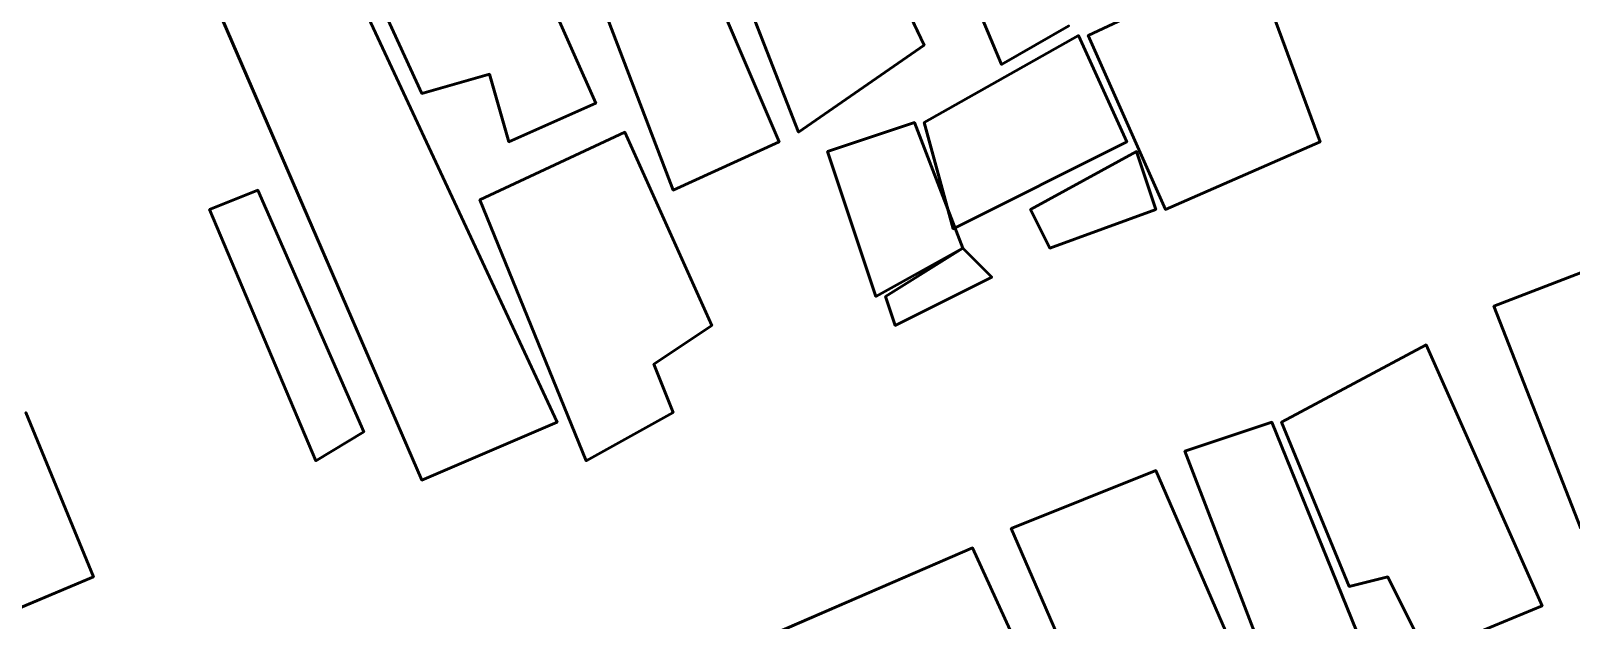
# Model space of a CAD drawing. Header units: metres. Extents: x -246 to 254, y -250 to 250.
# Drawn here: x 17.8 to 97.5, y -146.2 to -115.8 of the extents above; entities that cross this region are included whole.
import ezdxf

# ---------------------------------------------------------------- set-up
doc = ezdxf.new("R2010")
doc.units = ezdxf.units.M
doc.header["$LTSCALE"] = 5.08
doc.layers.add('一般', color=7, linetype='Continuous', lineweight=5)

# ---------------------------------------------------------------- blocks, each defined once
blk = doc.blocks.new('市街地地図 (3D)')
at = {"layer": '一般', "color": 31, "linetype": 'Continuous', "lineweight": 50}
for points, invisible_edges in [([(10.5, -61.5, 3.9), (15, -82.5, 3.9), (3, -65, 3.9), (10.5, -61.5, 3.9)], 11), ([(10.5, -61.5), (15, -82.5), (3, -65), (10.5, -61.5)], 11), ([(10.5, -61.5, 3.9), (20.5, -84, 3.9), (15, -82.5, 3.9), (10.5, -61.5, 3.9)], 14), ([(10.5, -61.5), (20.5, -84), (15, -82.5), (10.5, -61.5)], 14), ([(15, -82.5, 3.9), (11.5, -83.5, 3.9), (3, -65, 3.9), (15, -82.5, 3.9)], 12), ([(15, -82.5), (11.5, -83.5), (3, -65), (15, -82.5)], 12), ([(-1.5, -73.5, 6), (11.5, -103.5, 6), (18.5, -100.5, 6), (4.5, -70.5, 6)], 8), ([(-1.5, -73.5), (11.5, -103.5), (18.5, -100.5), (4.5, -70.5)], 8), ([(26.5, -74, 4.2), (31, -85.5, 4.2), (37.5, -81, 4.2), (33, -71.5, 4.2)], 8), ([(26.5, -74), (31, -85.5), (37.5, -81), (33, -71.5)], 8), ([(20.5, -78, 6), (24.5, -88.5, 6), (30, -86, 6), (25.5, -75.5, 6)], 8), ([(20.5, -78), (24.5, -88.5), (30, -86), (25.5, -75.5)], 8), ([(45, -80, 5.4), (41.5, -82, 5.4), (39, -76, 5.4), (45, -80, 5.4)], 12), ([(45, -80), (41.5, -82), (39, -76), (45, -80)], 12), ([(46, -80.5, 6), (50, -89.5, 6), (58, -86, 6), (54.5, -76.5, 6)], 8), ([(46, -80.5), (50, -89.5), (58, -86), (54.5, -76.5)], 8), ([(37.5, -85, 4.5), (39, -90.5, 4.5), (48, -86, 4.5), (45.5, -80.5, 4.5)], 8), ([(37.5, -85), (39, -90.5), (48, -86), (45.5, -80.5)], 8), ([(20.5, -84, 3.9), (16, -86, 3.9), (15, -82.5, 3.9), (20.5, -84, 3.9)], 12), ([(20.5, -84), (16, -86), (15, -82.5), (20.5, -84)], 12), ([(32.5, -86.5, 4.5), (35, -94, 4.5), (39.5, -91.5, 4.5), (37, -85, 4.5)], 8), ([(32.5, -86.5), (35, -94), (39.5, -91.5), (37, -85)], 8), ([(14.5, -89, 6), (22, -85.5, 6), (23.5, -97.5, 6), (14.5, -89, 6)], 14), ([(14.5, -89), (22, -85.5), (23.5, -97.5), (14.5, -89)], 14), ([(22, -85.5, 6), (26.5, -95.5, 6), (23.5, -97.5, 6), (22, -85.5, 6)], 12), ([(22, -85.5), (26.5, -95.5), (23.5, -97.5), (22, -85.5)], 12), ([(43, -89.5, 1.5), (44, -91.5, 1.5), (49.5, -89.5, 1.5), (48.5, -86.5, 1.5)], 8), ([(43, -89.5), (44, -91.5), (49.5, -89.5), (48.5, -86.5)], 8), ([(0.5, -89.5, 6), (6, -102.5, 6), (8.5, -101, 6), (3, -88.5, 6)], 8), ([(0.5, -89.5), (6, -102.5), (8.5, -101), (3, -88.5)], 8), ([(23.5, -97.5, 6), (20, -102.5, 6), (14.5, -89, 6), (23.5, -97.5, 6)], 13), ([(23.5, -97.5), (20, -102.5), (14.5, -89), (23.5, -97.5)], 13), ([(35.5, -94, 1.5), (36, -95.5, 1.5), (41, -93, 1.5), (39.5, -91.5, 1.5)], 8), ([(35.5, -94), (36, -95.5), (41, -93), (39.5, -91.5)], 8), ([(67, -94.5, 5.4), (71.5, -106, 5.4), (78.5, -103.5, 5.4), (73.5, -92, 5.4)], 8), ([(67, -94.5), (71.5, -106), (78.5, -103.5), (73.5, -92)], 8), ([(63.5, -96.5, 5.1), (61.5, -108.5, 5.1), (56, -100.5, 5.1), (63.5, -96.5, 5.1)], 11), ([(63.5, -96.5), (61.5, -108.5), (56, -100.5), (63.5, -96.5)], 11), ([(63.5, -96.5, 5.1), (69.5, -110, 5.1), (61.5, -108.5, 5.1), (63.5, -96.5, 5.1)], 14), ([(63.5, -96.5), (69.5, -110), (61.5, -108.5), (63.5, -96.5)], 14), ([(23.5, -97.5, 6), (24.5, -100, 6), (20, -102.5, 6), (23.5, -97.5, 6)], 12), ([(23.5, -97.5), (24.5, -100), (20, -102.5), (23.5, -97.5)], 12), ([(-18.5, -104.5, 4.8), (-15, -112.5, 4.8), (-5.5, -108.5, 4.8), (-9, -100, 4.8)], 8), ([(-18.5, -104.5), (-15, -112.5), (-5.5, -108.5), (-9, -100)], 8), ([(51, -102, 5.4), (58.5, -121.5, 5.4), (63, -119, 5.4), (55.5, -100.5, 5.4)], 8), ([(51, -102), (58.5, -121.5), (63, -119), (55.5, -100.5)], 8), ([(61.5, -108.5, 5.1), (59.5, -109, 5.1), (56, -100.5, 5.1), (61.5, -108.5, 5.1)], 12), ([(61.5, -108.5), (59.5, -109), (56, -100.5), (61.5, -108.5)], 12), ([(42, -106, 3.9), (57, -140.5, 3.9), (64.5, -137.5, 3.9), (49.5, -103, 3.9)], 8), ([(42, -106), (57, -140.5), (64.5, -137.5), (49.5, -103)], 8), ([(25, -113.5, 9), (40, -107, 9), (38, -122.5, 9), (25, -113.5, 9)], 14), ([(25, -113.5), (40, -107), (38, -122.5), (25, -113.5)], 14), ([(40, -107, 9), (45.5, -119, 9), (38, -122.5, 9), (40, -107, 9)], 12), ([(40, -107), (45.5, -119), (38, -122.5), (40, -107)], 12), ([(69.5, -110, 5.1), (63.5, -112.5, 5.1), (61.5, -108.5, 5.1), (69.5, -110, 5.1)], 12), ([(69.5, -110), (63.5, -112.5), (61.5, -108.5), (69.5, -110)], 12)]:
    blk.add_3dface(points, dxfattribs=dict(at, invisible_edges=invisible_edges))
for points in [[(20.5, -84), (20.5, -84, 3.9), (10.5, -61.5, 3.9), (10.5, -61.5)], [(3, -65), (3, -65, 3.9), (11.5, -83.5, 3.9), (11.5, -83.5)], [(18.5, -100.5), (18.5, -100.5, 6), (4.5, -70.5, 6), (4.5, -70.5)], [(37.5, -81), (37.5, -81, 4.2), (33, -71.5, 4.2), (33, -71.5)], [(-1.5, -73.5), (-1.5, -73.5, 6), (11.5, -103.5, 6), (11.5, -103.5)], [(26.5, -74), (26.5, -74, 4.2), (31, -85.5, 4.2), (31, -85.5)], [(30, -86), (30, -86, 6), (25.5, -75.5, 6), (25.5, -75.5)], [(39, -76), (39, -76, 5.4), (41.5, -82, 5.4), (41.5, -82)], [(54.5, -76.5), (54.5, -76.5, 6), (46, -80.5, 6), (46, -80.5)], [(58, -86), (58, -86, 6), (54.5, -76.5, 6), (54.5, -76.5)], [(20.5, -78), (20.5, -78, 6), (24.5, -88.5, 6), (24.5, -88.5)], [(45.5, -80.5), (45.5, -80.5, 4.5), (37.5, -85, 4.5), (37.5, -85)], [(41.5, -82), (41.5, -82, 5.4), (45, -80, 5.4), (45, -80)], [(48, -86), (48, -86, 4.5), (45.5, -80.5, 4.5), (45.5, -80.5)], [(46, -80.5), (46, -80.5, 6), (50, -89.5, 6), (50, -89.5)], [(31, -85.5), (31, -85.5, 4.2), (37.5, -81, 4.2), (37.5, -81)], [(11.5, -83.5), (11.5, -83.5, 3.9), (15, -82.5, 3.9), (15, -82.5)], [(15, -82.5), (15, -82.5, 3.9), (16, -86, 3.9), (16, -86)], [(16, -86), (16, -86, 3.9), (20.5, -84, 3.9), (20.5, -84)], [(37, -85), (37, -85, 4.5), (32.5, -86.5, 4.5), (32.5, -86.5)], [(39.5, -91.5), (39.5, -91.5, 4.5), (37, -85, 4.5), (37, -85)], [(37.5, -85), (37.5, -85, 4.5), (39, -90.5, 4.5), (39, -90.5)], [(22, -85.5), (22, -85.5, 6), (14.5, -89, 6), (14.5, -89)], [(26.5, -95.5), (26.5, -95.5, 6), (22, -85.5, 6), (22, -85.5)], [(24.5, -88.5), (24.5, -88.5, 6), (30, -86, 6), (30, -86)], [(39, -90.5), (39, -90.5, 4.5), (48, -86, 4.5), (48, -86)], [(50, -89.5), (50, -89.5, 6), (58, -86, 6), (58, -86)], [(32.5, -86.5), (32.5, -86.5, 4.5), (35, -94, 4.5), (35, -94)], [(48.5, -86.5), (48.5, -86.5, 1.5), (43, -89.5, 1.5), (43, -89.5)], [(49.5, -89.5), (49.5, -89.5, 1.5), (48.5, -86.5, 1.5), (48.5, -86.5)], [(3, -88.5), (3, -88.5, 6), (0.5, -89.5, 6), (0.5, -89.5)], [(8.5, -101), (8.5, -101, 6), (3, -88.5, 6), (3, -88.5)], [(14.5, -89), (14.5, -89, 6), (20, -102.5, 6), (20, -102.5)], [(0.5, -89.5), (0.5, -89.5, 6), (6, -102.5, 6), (6, -102.5)], [(43, -89.5), (43, -89.5, 1.5), (44, -91.5, 1.5), (44, -91.5)], [(44, -91.5), (44, -91.5, 1.5), (49.5, -89.5, 1.5), (49.5, -89.5)], [(35, -94), (35, -94, 4.5), (39.5, -91.5, 4.5), (39.5, -91.5)], [(39.5, -91.5), (39.5, -91.5, 1.5), (35.5, -94, 1.5), (35.5, -94)], [(41, -93), (41, -93, 1.5), (39.5, -91.5, 1.5), (39.5, -91.5)], [(73.5, -92), (73.5, -92, 5.4), (67, -94.5, 5.4), (67, -94.5)], [(36, -95.5), (36, -95.5, 1.5), (41, -93, 1.5), (41, -93)], [(35.5, -94), (35.5, -94, 1.5), (36, -95.5, 1.5), (36, -95.5)], [(67, -94.5), (67, -94.5, 5.4), (71.5, -106, 5.4), (71.5, -106)], [(23.5, -97.5), (23.5, -97.5, 6), (26.5, -95.5, 6), (26.5, -95.5)], [(63.5, -96.5), (63.5, -96.5, 5.1), (56, -100.5, 5.1), (56, -100.5)], [(69.5, -110), (69.5, -110, 5.1), (63.5, -96.5, 5.1), (63.5, -96.5)], [(24.5, -100), (24.5, -100, 6), (23.5, -97.5, 6), (23.5, -97.5)], [(-5.5, -108.5), (-5.5, -108.5, 4.8), (-9, -100, 4.8), (-9, -100)], [(20, -102.5), (20, -102.5, 6), (24.5, -100, 6), (24.5, -100)], [(6, -102.5), (6, -102.5, 6), (8.5, -101, 6), (8.5, -101)], [(11.5, -103.5), (11.5, -103.5, 6), (18.5, -100.5, 6), (18.5, -100.5)], [(55.5, -100.5), (55.5, -100.5, 5.4), (51, -102, 5.4), (51, -102)], [(63, -119), (63, -119, 5.4), (55.5, -100.5, 5.4), (55.5, -100.5)], [(56, -100.5), (56, -100.5, 5.1), (59.5, -109, 5.1), (59.5, -109)], [(51, -102), (51, -102, 5.4), (58.5, -121.5, 5.4), (58.5, -121.5)], [(49.5, -103), (49.5, -103, 3.9), (42, -106, 3.9), (42, -106)], [(64.5, -137.5), (64.5, -137.5, 3.9), (49.5, -103, 3.9), (49.5, -103)], [(42, -106), (42, -106, 3.9), (57, -140.5, 3.9), (57, -140.5)], [(40, -107), (40, -107, 9), (25, -113.5, 9), (25, -113.5)], [(45.5, -119), (45.5, -119, 9), (40, -107, 9), (40, -107)], [(-15, -112.5), (-15, -112.5, 4.8), (-5.5, -108.5, 4.8), (-5.5, -108.5)], [(59.5, -109), (59.5, -109, 5.1), (61.5, -108.5, 5.1), (61.5, -108.5)], [(61.5, -108.5), (61.5, -108.5, 5.1), (63.5, -112.5, 5.1), (63.5, -112.5)], [(63.5, -112.5), (63.5, -112.5, 5.1), (69.5, -110, 5.1), (69.5, -110)]]:
    blk.add_3dface(points, dxfattribs=at)
blk = doc.blocks.new('アーケイド (3D)')
at = {"layer": '一般', "color": 1}
blk.add_blockref('市街地地図 (3D)', (0, 0), dxfattribs=at)
blk = doc.blocks.new('敷地 (3D)')
at = {"layer": '一般', "color": 19, "linetype": 'Continuous', "lineweight": 50}
for points in [[(-272.5, 285.5, 0.1), (227.5, 285.5, 0.1), (227.5, -214.5, 0.1), (-272.5, -214.5, 0.1)], [(-272.5, 285.5), (227.5, 285.5), (227.5, -214.5), (-272.5, -214.5)]]:
    blk.add_3dface(points, dxfattribs=at)
blk = doc.blocks.new('高層建築・集合住宅 (3D)')
at = {"layer": '一般', "color": 7}
for name, p in [('敷地 (3D)', (0, 0)), ('アーケイド (3D)', (0, 0, 2.4)), ('市街地地図 (3D)', (0, 0))]:
    blk.add_blockref(name, p, dxfattribs=at)
at = {"layer": '一般', "color": 1}
for name, p in [('アーケイド (3D)', (0, 0, 2.4)), ('市街地地図 (3D)', (0, 0)), ('アーケイド (3D)', (0, 0, 2.4)), ('市街地地図 (3D)', (0, 0))]:
    blk.add_blockref(name, p, dxfattribs=at)
at = {"layer": '一般', "color": 31}
for name, p in [('アーケイド (3D)', (0, 0, 2.4)), ('市街地地図 (3D)', (0, 0))]:
    blk.add_blockref(name, p, dxfattribs=at)

msp = doc.modelspace()

# ---------------------------------------------------------------- block references
at = {"layer": '一般', "color": 7}
for name, p in [('高層建築・集合住宅 (3D)', (26.5, -35.5)), ('アーケイド (3D)', (26.5, -35.5, 2.4)), ('市街地地図 (3D)', (26.5, -35.5))]:
    msp.add_blockref(name, p, dxfattribs=at)

doc.saveas('drawing.dxf')
